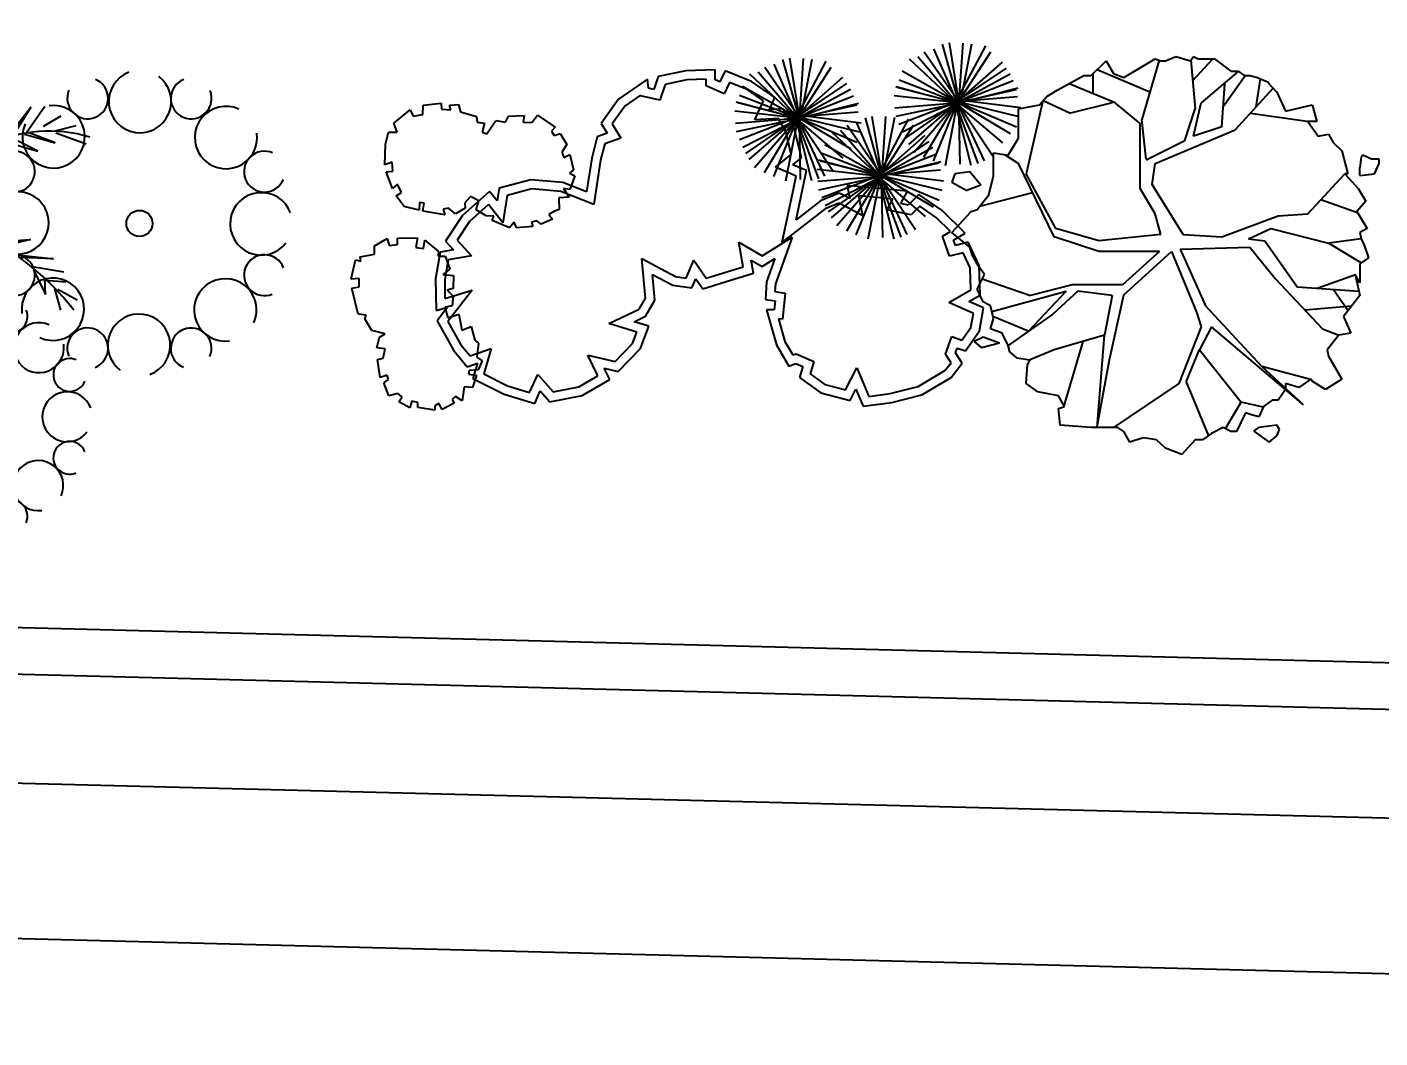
# Model space of a CAD drawing. Header units: millimetres. Extents: x 2680932 to 6187768, y 127588 to 383208.
# Drawn here: x 2914029 to 2915771, y 147432 to 148733 of the extents above; entities that cross this region are included whole.
import ezdxf

# ---------------------------------------------------------------- set-up
doc = ezdxf.new("R2010")
doc.units = ezdxf.units.MM
doc.header["$LTSCALE"] = 20
for name, color, linetype in [('AXIS', 3, 'Continuous'), ('家具内线', 36, 'Continuous'), ('家具外线', 255, 'Continuous'), ('装饰一', 201, 'Continuous'), ('阳台栏杆', 149, 'Continuous')]:
    doc.layers.add(name, color=color, linetype=linetype)
doc.styles.add('_TCH_DIM_T3', font='SIMPLEX', dxfattribs={"width": 0.705882, "bigfont": 'GBCBIG'})
doc.dimstyles.new('_TCH_ARCH&&100', dxfattribs={"dimtxt": 297.5, "dimasz": 100, "dimexe": 250, "dimexo": 300, "dimgap": 126.25, "dimtad": 1, "dimdec": 0, "dimzin": 0, "dimdsep": 46, "dimtxsty": '_TCH_DIM_T3', "dimblk": 'ARCHTICK', "dimcen": 0.09, "dimclrt": 7, "dimazin": 2, "dimtfac": 1, "dimtdec": 0, "dimtix": 1, "dimtmove": 2, "dimatfit": 3, "dimfxl": 1, "dimtolj": 1, "dimtzin": 0, "dimarcsym": 0})

# ---------------------------------------------------------------- blocks, each defined once
blk = doc.blocks.new('_ArchTick')
at = {"color": 0, "linetype": 'ByBlock', "lineweight": -3, "const_width": 0.15}
blk.add_lwpolyline([(-0.5, -0.5), (0.5, 0.5)], dxfattribs=at)
blk = doc.blocks.new('*D96')
at = {"layer": 'AXIS', "color": 0, "lineweight": -2, "transparency": 16777216}
for p, q in [((2908168.6, 147709.9), (2908168.6, 145259.9)), ((2915968.6, 147709.9), (2915968.6, 145259.9)), ((2908168.6, 145509.9), (2915968.6, 145509.9))]:
    blk.add_line(p, q, dxfattribs=at)
at = {"layer": 'Defpoints', "color": 0, "lineweight": -3, "transparency": 16777216}
for p in [(2908168.6, 148009.9), (2915968.6, 148009.9), (2915968.6, 145509.9)]:
    blk.add_point(p, dxfattribs=at)
at = {"layer": 'AXIS', "color": 0, "lineweight": -2, "transparency": 16777216, "xscale": 100, "yscale": 100, "zscale": 100, "rotation": 180}
blk.add_blockref('_ArchTick', (2908168.6, 145509.9), dxfattribs=at)
at = {"layer": 'AXIS', "color": 0, "lineweight": -2, "transparency": 16777216, "xscale": 100, "yscale": 100, "zscale": 100}
blk.add_blockref('_ArchTick', (2915968.6, 145509.9), dxfattribs=at)
at = {"layer": 'AXIS', "color": 7, "transparency": 16777216, "insert": (2912068.6, 145784.9), "char_height": 297.5, "attachment_point": 5, "style": '_TCH_DIM_T3'}
blk.add_mtext('\\A1;7800', dxfattribs=at)
blk = doc.blocks.new('*D100')
at = {"layer": 'AXIS', "color": 0, "lineweight": -2, "transparency": 16777216}
for p, q in [((2888018.6, 147709.9), (2888018.6, 144459.9)), ((2939368.6, 147709.9), (2939368.6, 144459.9)), ((2888018.6, 144709.9), (2939368.6, 144709.9))]:
    blk.add_line(p, q, dxfattribs=at)
at = {"layer": 'Defpoints', "color": 0, "lineweight": -3, "transparency": 16777216}
for p in [(2888018.6, 148009.9), (2939368.6, 148009.9), (2939368.6, 144709.9)]:
    blk.add_point(p, dxfattribs=at)
at = {"layer": 'AXIS', "color": 0, "lineweight": -2, "transparency": 16777216, "xscale": 100, "yscale": 100, "zscale": 100, "rotation": 180}
blk.add_blockref('_ArchTick', (2888018.6, 144709.9), dxfattribs=at)
at = {"layer": 'AXIS', "color": 0, "lineweight": -2, "transparency": 16777216, "xscale": 100, "yscale": 100, "zscale": 100}
blk.add_blockref('_ArchTick', (2939368.6, 144709.9), dxfattribs=at)
at = {"layer": 'AXIS', "color": 7, "transparency": 16777216, "insert": (2913693.6, 144984.9), "char_height": 297.5, "attachment_point": 5, "style": '_TCH_DIM_T3'}
blk.add_mtext('\\A1;51350', dxfattribs=at)
blk = doc.blocks.new('MK-ZW-0004')
at = {"layer": '家具内线'}
for p, q in [((-131356.9, 4514.5), (-131363.7, 4542.2)), ((-131354.9, 4510.9), (-131339.5, 4535.5)), ((-131354.8, 4495.1), (-131371.2, 4515.8)), ((-131357.9, 4472.8), (-131378.7, 4505.2)), ((-131341.6, 4507.5), (-131355.9, 4492.9)), ((-131354.5, 4474.7), (-131341.6, 4507.5)), ((-131352.1, 4442.9), (-131382.4, 4484.1)), ((-131382.4, 4484.1), (-131355.2, 4452.2)), ((-131380.7, 4445.5), (-131347.7, 4423.3)), ((-131345.6, 4411.8), (-131380.7, 4445.5)), ((-131503.8, 4377), (-131519.7, 4414.9)), ((-131505.1, 4374.2), (-131528.5, 4389.5)), ((-131475.6, 4348.2), (-131493.7, 4384.9)), ((-131493.7, 4384.9), (-131480.5, 4351.5)), ((-131449.2, 4332.6), (-131470.8, 4375.5)), ((-131470.8, 4375.5), (-131460.2, 4336.6)), ((-131499.4, 4359.1), (-131524.5, 4367.2)), ((-131478.7, 4348.5), (-131519.6, 4343.4)), ((-131506.4, 4330.6), (-131464.2, 4338.4)), ((-131464.6, 4334), (-131506.4, 4330.6))]:
    blk.add_line(p, q, dxfattribs=at)
blk.add_circle((-131490.5, 4534.9), 16.8, dxfattribs=at)
at = {"layer": '家具外线'}
for centre, radius, start, end in [((-131550, 4698.6), 26.3, 154.0378, 65.0701), ((-131483, 4691.6), 40.2, 108.0305, 50.3192), ((-131416.8, 4692.7), 26.3, 109.0378, 20.0701), ((-131596, 4651), 40.2, 153.0305, 95.3192), ((-131207.3, 4672.4), 21.1, 154.0378, 65.0701), ((-131153.7, 4666.8), 32.2, 108.0305, 50.3192), ((-131100.8, 4667.7), 21.1, 109.0378, 20.0701), ((-131374.4, 4640.4), 40.2, 63.0305, 5.3192), ((-131244.2, 4634.4), 32.2, 153.0305, 95.3192), ((-131648.3, 4608.6), 26.3, 199.0378, 110.0701), ((-131648.3, 4608.6), 26.3, 199.0378, 110.0701), ((-131326.8, 4594.3), 26.3, 64.0378, 335.0701), ((-131286, 4600.4), 21.1, 199.0378, 110.0701), ((-131286, 4600.4), 21.1, 199.0378, 110.0701), ((-131647.3, 4542.4), 40.2, 198.0305, 140.3192), ((-131647.3, 4542.4), 40.2, 198.0305, 140.3192), ((-131333.8, 4527.3), 40.2, 18.0305, 320.3192), ((-131285.2, 4547.5), 32.2, 198.0305, 140.3192), ((-131285.2, 4547.5), 32.2, 198.0305, 140.3192), ((-131027.3, 4490), 328.9, 169.8644, 211.0558), ((-131290.7, 4493.9), 21.1, 244.0378, 155.0701), ((-131654.2, 4475.4), 26.3, 244.0378, 155.0701), ((-131332.7, 4461.2), 26.3, 19.0378, 290.0701), ((-131606.7, 4429.4), 40.2, 243.0305, 185.3192), ((-131385, 4418.7), 40.2, 333.0305, 275.3192), ((-131498.1, 4378.1), 40.2, 288.0305, 230.3192), ((-131366.9, 4491.1), 180.3, 205.7676, 288.7087), ((-131564.3, 4377.1), 26.3, 289.0378, 200.0701), ((-131431.1, 4371.2), 26.3, 334.0378, 245.0701)]:
    blk.add_arc(centre, radius, start, end, dxfattribs=at)
blk = doc.blocks.new('MK-ZW-0405')
at = {"layer": '家具内线'}
for p, q in [((-85182, -13274.6), (-85105.5, -13448.6)), ((-85153.5, -13260.4), (-85100.3, -13451.4)), ((-85131.6, -13256), (-85098.5, -13457.1)), ((-85014.2, -13265), (-85112.4, -13450.9)), ((-85087.3, -13256.6), (-85100.9, -13453.1)), ((-85059.1, -13259.6), (-85096.9, -13453.6)), ((-85666.9, -13309.7), (-85613.7, -13500.7)), ((-85645, -13305.3), (-85611.9, -13506.4)), ((-85527.5, -13314.3), (-85625.8, -13500.2)), ((-85600.7, -13305.9), (-85614.3, -13502.4)), ((-85572.5, -13309), (-85610.3, -13502.9)), ((-85260, -13306.6), (-85107.2, -13449.7)), ((-85232.4, -13300), (-85105, -13449.1)), ((-85211.2, -13284.2), (-85096.9, -13449.5)), ((-84960.5, -13317.7), (-85111.3, -13450.9)), ((-84998.2, -13285.3), (-85102.7, -13447.4)), ((-84454.8, -13311.4), (-84511.4, -13502.1)), ((-84352.9, -13311.9), (-84339.6, -13468.4)), ((-84347.3, -13377.3), (-84282.3, -13306.6)), ((-85773.4, -13355.9), (-85620.6, -13499)), ((-85745.8, -13349.3), (-85618.4, -13498.4)), ((-85724.6, -13333.5), (-85610.3, -13498.8)), ((-85695.4, -13323.9), (-85618.9, -13497.9)), ((-85511.6, -13334.6), (-85616.1, -13496.7)), ((-85282.4, -13346), (-85102.2, -13447.9)), ((-84948.1, -13337.1), (-85110.8, -13446.3)), ((-84935.2, -13356), (-85102.2, -13447.9)), ((-84668.9, -13355.8), (-84668.9, -13418.8)), ((-84654.6, -13341.7), (-84485.1, -13413.5)), ((-84199.7, -13347.1), (-84320.5, -13448.2)), ((-84177.3, -13360.6), (-84249.2, -13462)), ((-86045, -13389.5), (-86061.9, -13439.6)), ((-85975.4, -13374.5), (-86045, -13389.5)), ((-85913.3, -13372.6), (-85975.4, -13374.5)), ((-85913.4, -13393.6), (-85913.3, -13372.6)), ((-85855, -13419.9), (-85913.4, -13393.6)), ((-85837.6, -13383), (-85855, -13419.9)), ((-85781, -13406), (-85837.6, -13383)), ((-85795.8, -13395.3), (-85615.6, -13497.2)), ((-85728.4, -13441.8), (-85781, -13406)), ((-85473.9, -13367), (-85624.6, -13500.2)), ((-85461.5, -13386.4), (-85624.2, -13495.6)), ((-85448.6, -13405.3), (-85615.6, -13497.2)), ((-85303, -13395.9), (-85108.4, -13447.5)), ((-85297.9, -13398.7), (-85103.2, -13448.6)), ((-85292.5, -13374.5), (-85103.2, -13447.4)), ((-84925.2, -13378.3), (-85107.9, -13449.7)), ((-84915.5, -13406.9), (-85103.9, -13449.1)), ((-84909.9, -13401.7), (-85101.5, -13449.6)), ((-84597.3, -13448.2), (-84745.3, -13387.5)), ((-84253.4, -13525.5), (-84244.1, -13387.5)), ((-84089.9, -13403.1), (-84210.7, -13535.8)), ((-84130.2, -13371.5), (-84143.9, -13461.7)), ((-86124.9, -13423.9), (-86174, -13457.9)), ((-86124.6, -13425.7), (-86124.9, -13423.9)), ((-86061.9, -13439.6), (-86124.6, -13425.7)), ((-85816.4, -13445.2), (-85621.8, -13496.8)), ((-85811.3, -13448), (-85616.6, -13497.9)), ((-85805.9, -13423.8), (-85616.6, -13496.7)), ((-85756.1, -13503.8), (-85728.4, -13441.8)), ((-85438.5, -13427.6), (-85621.3, -13499)), ((-85423.2, -13451), (-85614.9, -13498.9)), ((-85307.9, -13425.3), (-85102.7, -13447.9)), ((-85305.7, -13464.4), (-85096.3, -13447.8)), ((-85301.8, -13492), (-85102.7, -13449.6)), ((-85292.9, -13517.1), (-85102.2, -13443.9)), ((-85281.6, -13542.3), (-85105.5, -13451.5)), ((-85271.5, -13562.9), (-85107.2, -13449.1)), ((-85261, -13582.3), (-85105.6, -13447.9)), ((-85103.9, -13446.2), (-85244, -13608.6)), ((-85212.1, -13623.7), (-85106.1, -13446.8)), ((-85182, -13636.6), (-85103.2, -13443.9)), ((-85143.2, -13650.5), (-85103.9, -13447.9)), ((-84933.3, -13548.2), (-85111.4, -13441.8)), ((-85059.8, -13650.6), (-85111.3, -13446.3)), ((-84958.8, -13577.9), (-85111.3, -13448)), ((-84910.7, -13429.4), (-85109.6, -13445.1)), ((-85037.4, -13644), (-85109.6, -13450.9)), ((-84905.3, -13494.3), (-85108, -13444.6)), ((-84914.7, -13526.6), (-85106.8, -13445.1)), ((-84991, -13620.8), (-85106.8, -13446.8)), ((-85017.3, -13635.7), (-85104.4, -13449.6)), ((-85096.1, -13645.8), (-85099.9, -13444.5)), ((-84900.9, -13464.9), (-85080.8, -13442.4)), ((-84829.9, -13442.7), (-84883.7, -13677.4)), ((-84828.1, -13440.7), (-84740.5, -13481.9)), ((-84606.8, -13448.2), (-84740.5, -13481.9)), ((-84516.2, -13515.6), (-84597.3, -13448.2)), ((-84344.4, -13556), (-84320.5, -13448.2)), ((-86174, -13457.9), (-86215.7, -13516)), ((-85821.3, -13474.6), (-85616.1, -13497.2)), ((-85806.2, -13566.5), (-85615.6, -13493.2)), ((-85617.3, -13495.5), (-85757.3, -13657.9)), ((-85725.4, -13673), (-85619.5, -13496.1)), ((-85695.4, -13685.9), (-85616.6, -13493.2)), ((-85446.6, -13597.6), (-85624.7, -13491.1)), ((-85573.1, -13699.9), (-85624.7, -13495.6)), ((-85424.1, -13478.7), (-85623, -13494.4)), ((-85418.7, -13543.6), (-85621.3, -13493.9)), ((-85428, -13575.9), (-85620.1, -13494.4)), ((-85504.4, -13670.1), (-85620.1, -13496.1)), ((-85428.9, -13456.2), (-85617.2, -13498.4)), ((-85609.5, -13695.1), (-85613.2, -13493.8)), ((-85414.3, -13514.2), (-85594.2, -13491.7)), ((-85380, -13492.5), (-85346.9, -13693.6)), ((-85335.7, -13493.1), (-85349.3, -13689.6)), ((-85307.5, -13496.1), (-85345.3, -13690)), ((-84373, -13569.5), (-84339.6, -13468.4)), ((-84161.8, -13482.1), (-83972.1, -13508.9)), ((-86215.7, -13516), (-86187.8, -13561.9)), ((-85819.1, -13513.7), (-85609.7, -13497.1)), ((-85815.2, -13541.3), (-85616, -13498.9)), ((-85795, -13591.6), (-85618.9, -13500.8)), ((-85784.9, -13612.2), (-85620.6, -13498.4)), ((-85774.4, -13631.6), (-85618.9, -13497.2)), ((-85681.1, -13498.8), (-85756.1, -13503.8)), ((-85656.9, -13541.2), (-85681.1, -13498.8)), ((-85656.6, -13699.8), (-85617.2, -13497.2)), ((-85472.2, -13627.2), (-85624.7, -13497.3)), ((-85550.8, -13693.3), (-85622.9, -13500.2)), ((-85530.7, -13685), (-85617.7, -13498.9)), ((-85480.8, -13536.4), (-85353.4, -13685.6)), ((-85459.6, -13520.7), (-85345.3, -13686)), ((-85430.4, -13511), (-85353.9, -13685.1)), ((-85401.9, -13496.8), (-85348.7, -13687.9)), ((-85262.5, -13501.4), (-85360.8, -13687.3)), ((-85246.6, -13521.8), (-85351.1, -13683.8)), ((-84516.2, -13724.6), (-84516.2, -13515.6)), ((-84497.1, -13630.2), (-84511.4, -13502.1)), ((-84468.4, -13643.7), (-84210.7, -13535.8)), ((-84253.4, -13525.5), (-84344.4, -13556)), ((-86239.6, -13580.7), (-86252.9, -13632.6)), ((-86187.8, -13561.9), (-86239.6, -13580.7)), ((-85639, -13615), (-85656.9, -13541.2)), ((-85530.8, -13582.5), (-85350.6, -13684.3)), ((-85508.4, -13543), (-85355.6, -13686.1)), ((-85208.9, -13554.2), (-85359.6, -13687.3)), ((-85196.5, -13573.6), (-85359.2, -13682.8)), ((-84496.8, -13632.5), (-84373, -13569.5)), ((-85689.9, -13656), (-85639, -13615)), ((-85540.9, -13610.9), (-85351.6, -13683.8)), ((-85173.6, -13614.8), (-85356.3, -13686.1)), ((-85183.6, -13592.5), (-85350.6, -13684.3)), ((-84953.2, -13615), (-84907.5, -13643.7)), ((-83805.1, -13623.5), (-83809.8, -13657.2)), ((-83800.3, -13616.7), (-83805.1, -13623.5)), ((-83771.7, -13630.2), (-83800.3, -13616.7)), ((-86252.9, -13632.6), (-86274.6, -13775.9)), ((-85623.7, -13684.2), (-85689.9, -13656)), ((-85556.3, -13661.7), (-85351.1, -13684.3)), ((-85551.4, -13632.3), (-85356.8, -13683.9)), ((-85546.3, -13635.1), (-85351.6, -13685)), ((-85159.1, -13665.8), (-85358, -13681.6)), ((-85163.9, -13643.3), (-85352.2, -13685.5)), ((-85158.2, -13638.2), (-85349.9, -13686)), ((-85065, -13670.6), (-85112.7, -13677.4)), ((-85029.3, -13713.9), (-85065, -13670.6)), ((-84793, -13879.6), (-84907.5, -13643.7)), ((-84478, -13711.1), (-84468.4, -13643.7)), ((-83809.8, -13683), (-83809.8, -13657.2)), ((-83747.8, -13630.2), (-83771.7, -13630.2)), ((-83762.1, -13677.4), (-83747.8, -13643.7)), ((-83747.8, -13643.7), (-83747.8, -13630.2)), ((-85631.2, -13721.4), (-85623.7, -13684.2)), ((-85554.1, -13700.8), (-85344.7, -13684.3)), ((-85550.2, -13728.4), (-85351.1, -13686)), ((-85541.2, -13753.6), (-85350.6, -13680.3)), ((-85530, -13778.7), (-85353.9, -13687.9)), ((-85519.9, -13799.3), (-85355.6, -13685.6)), ((-85509.4, -13818.8), (-85353.9, -13684.4)), ((-85352.3, -13682.7), (-85492.3, -13845)), ((-85460.4, -13860.1), (-85354.5, -13683.2)), ((-85430.4, -13873.1), (-85351.6, -13680.3)), ((-85391.6, -13886.9), (-85352.3, -13684.4)), ((-85181.6, -13784.7), (-85359.8, -13678.2)), ((-85308.1, -13887), (-85359.7, -13682.8)), ((-85207.2, -13814.4), (-85359.7, -13684.5)), ((-85285.8, -13880.5), (-85357.9, -13687.3)), ((-85153.7, -13730.7), (-85356.3, -13681)), ((-85163, -13763), (-85355.2, -13681.5)), ((-85239.4, -13857.3), (-85355.1, -13683.2)), ((-85265.7, -13872.1), (-85352.7, -13686.1)), ((-85344.5, -13882.2), (-85348.3, -13680.9)), ((-85149.3, -13701.3), (-85329.2, -13678.8)), ((-85112.7, -13677.4), (-85122.3, -13704.3)), ((-85122.3, -13704.3), (-85074.6, -13731.3)), ((-85029.3, -13713.9), (-85074.6, -13731.3)), ((-84788.2, -13852.6), (-84883.7, -13677.4)), ((-84377.8, -13872.9), (-84478, -13711.1)), ((-83976.9, -13805.5), (-83857.6, -13677.4)), ((-83809.8, -13683), (-83762.1, -13677.4)), ((-86553.7, -13747.1), (-86567.5, -13834.5)), ((-86474.3, -13725.6), (-86553.7, -13747.1)), ((-86381.1, -13733.7), (-86474.3, -13725.6)), ((-86274.6, -13775.9), (-86381.1, -13733.7)), ((-85668.5, -13897.2), (-85631.2, -13721.4)), ((-85363.7, -13753.4), (-85423, -13747.8)), ((-85423, -13747.8), (-85409.9, -13811.6)), ((-85312.1, -13758.2), (-85363.7, -13753.4)), ((-85032.4, -13781.1), (-84862, -13737.4)), ((-84468.4, -13805.5), (-84516.2, -13724.6)), ((-86613.6, -13776.4), (-86674.8, -13831)), ((-86567.5, -13834.5), (-86613.6, -13776.4)), ((-85530.5, -13789.4), (-85668.5, -13897.2)), ((-85486.6, -13771.3), (-85530.5, -13789.4)), ((-85409.9, -13811.6), (-85486.6, -13771.3)), ((-85331.1, -13793.3), (-85312.1, -13758.2)), ((-85253.6, -13809.4), (-85331.1, -13793.3)), ((-85225.5, -13781.6), (-85253.6, -13809.4)), ((-85172.7, -13817.8), (-85225.5, -13781.6)), ((-83816.7, -13803), (-83935.5, -13761.1)), ((-86674.8, -13831), (-86714.7, -13891.2)), ((-85127, -13862.6), (-85172.7, -13817.8)), ((-84449.4, -13872.9), (-84468.4, -13805.5)), ((-84253.7, -13879.6), (-84072.3, -13812.2)), ((-84072.3, -13812.2), (-83976.9, -13805.5)), ((-85733.3, -13941.2), (-85635.8, -13881.4)), ((-85635.8, -13881.4), (-85690.3, -14030.7)), ((-85152.5, -13878.3), (-85127, -13862.6)), ((-85129.6, -13942.2), (-85152.5, -13878.3)), ((-84649.8, -13926.8), (-84793, -13879.6)), ((-84649.8, -13893.1), (-84788.2, -13852.6)), ((-84449.4, -13872.9), (-84649.8, -13893.1)), ((-84377.8, -13872.9), (-84253.7, -13879.6)), ((-84167.8, -13886.4), (-84096.2, -13852.6)), ((-84167.8, -13886.4), (-84115.3, -13893.1)), ((-84096.2, -13852.6), (-83910.1, -13899.8)), ((-83804.8, -13886.9), (-83909.2, -13900.3)), ((-86714.7, -13891.2), (-86668.8, -13940.8)), ((-85794.3, -13976.8), (-85808.2, -13897.4)), ((-85808.2, -13897.4), (-85733.3, -13941.2)), ((-85086.5, -13931.3), (-85129.6, -13942.2)), ((-85063.8, -13979.3), (-85086.5, -13931.3)), ((-84454.1, -13926.8), (-84649.8, -13926.8)), ((-84454.1, -13926.8), (-84573.4, -14034.7)), ((-84570, -14067.6), (-84415.9, -13926.8)), ((-84415.9, -13926.8), (-84334.8, -14122.3)), ((-84387.3, -13920.1), (-84163, -13913.3)), ((-84387.3, -13920.1), (-84306.2, -14102.1)), ((-84163, -13913.3), (-84081.9, -14014.4)), ((-84115.3, -13893.1), (-84010.3, -14041.4)), ((-83804.7, -13963.6), (-83910.1, -13899.8)), ((-86743.4, -13954), (-86754.4, -14017.2)), ((-86668.8, -13940.8), (-86743.4, -13954)), ((-86108.1, -14077), (-86119.6, -13950)), ((-86119.6, -13950), (-86011.4, -14007.8)), ((-85977.1, -14012.5), (-85953, -13955.5)), ((-85953, -13955.5), (-85912.6, -14013.2)), ((-86754.4, -14017.2), (-86753.6, -14078)), ((-86011.4, -14007.8), (-85977.1, -14012.5)), ((-85912.6, -14013.2), (-85843.1, -13991.9)), ((-85843.1, -13991.9), (-85794.3, -13976.8)), ((-85061.1, -14051), (-85063.8, -13979.3)), ((-85024.5, -14015.2), (-84869.3, -14068.4)), ((-84081.9, -14014.4), (-83929.1, -14176.2)), ((-83823.8, -14002.5), (-83946.9, -14046)), ((-86753.6, -14078), (-86665.8, -14051.1)), ((-86665.8, -14051.1), (-86744.1, -14152.6)), ((-85690.3, -14030.7), (-85691.8, -14056.2)), ((-85691.8, -14056.2), (-85658.6, -14061.2)), ((-85658.6, -14061.2), (-85667.8, -14144.4)), ((-85131.9, -14091.7), (-85061.1, -14051)), ((-84994, -14119.8), (-84754.8, -14054.9)), ((-84754.8, -14054.9), (-84875.6, -14183.3)), ((-84735.7, -14034.7), (-84869.3, -14068.4)), ((-84716.6, -14054.9), (-84797.8, -14129)), ((-84573.4, -14034.7), (-84735.7, -14034.7)), ((-84606.8, -14068.4), (-84716.6, -14054.9)), ((-83812.5, -14055.7), (-84010.3, -14041.4)), ((-83894.6, -14049.8), (-83848, -14115.5)), ((-86128.8, -14113.2), (-86108.1, -14077)), ((-85053.2, -14126.4), (-85131.9, -14091.7)), ((-84606.8, -14068.4), (-84630.7, -14196.4)), ((-84570, -14067.6), (-84616.4, -14277.3)), ((-84306.2, -14102.1), (-84124.8, -14297.6)), ((-83836.6, -14102.8), (-83985.7, -14116.3)), ((-86225.9, -14159.3), (-86128.8, -14113.2)), ((-85667.8, -14144.4), (-85680, -14144.2)), ((-85680, -14144.2), (-85660.1, -14216.5)), ((-85061, -14171.2), (-85053.2, -14126.4)), ((-84990.4, -14135), (-84874.1, -14183)), ((-84797.8, -14129), (-84940.9, -14230.1)), ((-84334.8, -14122.3), (-84320.5, -14169.5)), ((-86744.1, -14152.6), (-86702.3, -14227.7)), ((-86136, -14186.6), (-86225.9, -14159.3)), ((-86149.8, -14223.4), (-86136, -14186.6)), ((-85090.2, -14212), (-85061, -14171.2)), ((-84320.5, -14169.5), (-84392.1, -14351.5)), ((-84287.1, -14169.5), (-84325.3, -14243.6)), ((-83991.2, -14420.2), (-84287.1, -14169.5)), ((-83929.1, -14176.2), (-83876.6, -14196.4)), ((-86702.3, -14227.7), (-86672.8, -14263.4)), ((-86205.6, -14280.7), (-86149.8, -14223.4)), ((-85660.1, -14216.5), (-85634.4, -14260.1)), ((-85143, -14257.2), (-85123, -14201)), ((-85123, -14201), (-85090.2, -14212)), ((-85022.1, -14203.2), (-85050.7, -14216.7)), ((-85050.7, -14216.7), (-85026.8, -14236.9)), ((-84968.8, -14222), (-85026.8, -14236.9)), ((-84968.8, -14222), (-85022.1, -14203.2)), ((-84630.7, -14196.4), (-84793, -14243.6)), ((-84760.9, -14423.3), (-84700.3, -14216.7)), ((-84655.1, -14493), (-84630.7, -14196.4)), ((-86672.8, -14263.4), (-86605.3, -14238.9)), ((-86605.3, -14238.9), (-86629, -14320.5)), ((-86261.5, -14327.5), (-86293.8, -14260.7)), ((-86293.8, -14260.7), (-86205.6, -14280.7)), ((-85634.4, -14260.1), (-85623.9, -14256.2)), ((-85623.9, -14256.2), (-85567, -14281.3)), ((-85124.8, -14285.4), (-85143, -14257.2)), ((-84793, -14243.6), (-84874.1, -14277.3)), ((-84616.4, -14277.3), (-84654.6, -14486.3)), ((-84326.1, -14242.6), (-84368.2, -14344.7)), ((-84325.3, -14243.6), (-84191.6, -14412.1)), ((-86629, -14320.5), (-86552.7, -14359.5)), ((-86481.1, -14381.1), (-86455.3, -14322.5)), ((-86455.3, -14322.5), (-86405.2, -14378.9)), ((-85567, -14281.3), (-85578.4, -14320.8)), ((-85578.4, -14320.8), (-85530.9, -14355.3)), ((-85464.8, -14372.6), (-85428.7, -14301.6)), ((-85428.7, -14301.6), (-85389.2, -14393.4)), ((-85230.6, -14361.1), (-85144.7, -14310.6)), ((-85144.7, -14310.6), (-85124.8, -14285.4)), ((-83968.6, -14338.9), (-84124.8, -14297.6)), ((-83991.2, -14420.2), (-84124.8, -14297.6)), ((-86552.7, -14359.5), (-86481.1, -14381.1)), ((-86405.2, -14378.9), (-86322.4, -14362.7)), ((-86322.4, -14362.7), (-86261.5, -14327.5)), ((-85530.9, -14355.3), (-85464.8, -14372.6)), ((-85320.8, -14383.9), (-85230.6, -14361.1)), ((-84392.1, -14351.5), (-84602.1, -14493)), ((-84296.6, -14518.3), (-84368.2, -14344.7)), ((-85389.2, -14393.4), (-85320.8, -14383.9)), ((-84151.1, -14504.8), (-84134.4, -14493)), ((-84077.1, -14486.3), (-84134.4, -14493)), ((-84067.5, -14499.8), (-84077.1, -14486.3)), ((-84151.1, -14504.8), (-84101, -14540.2)), ((-84101, -14540.2), (-84077.1, -14520)), ((-84077.1, -14520), (-84067.5, -14499.8))]:
    blk.add_line(p, q, dxfattribs=at)
at = {"layer": '家具外线'}
for p, q in [((-84673.7, -13360.6), (-84625.9, -13313.4)), ((-84625.9, -13313.4), (-84602.1, -13353.8)), ((-84568.7, -13367.3), (-84468.4, -13306.6)), ((-84468.4, -13306.6), (-84449.4, -13313.4)), ((-84449.4, -13313.4), (-84435, -13313.4)), ((-84435, -13313.4), (-84401.6, -13299.9)), ((-84401.6, -13299.9), (-84353.9, -13313.4)), ((-84353.9, -13313.4), (-84344.4, -13299.9)), ((-84344.4, -13299.9), (-84330, -13306.6)), ((-84330, -13306.6), (-84277.5, -13306.6)), ((-84277.5, -13306.6), (-84225, -13347.1)), ((-86067.4, -13364.4), (-86081.2, -13405.4)), ((-85978.9, -13345.4), (-86067.4, -13364.4)), ((-85884, -13342.5), (-85978.9, -13345.4)), ((-85884.1, -13374.7), (-85884, -13342.5)), ((-85852.3, -13345.5), (-85869.2, -13381.4)), ((-85767.2, -13380.1), (-85852.3, -13345.5)), ((-84783.4, -13407.7), (-84697.5, -13360.6)), ((-84697.5, -13360.6), (-84673.7, -13360.6)), ((-84602.1, -13353.8), (-84568.7, -13367.3)), ((-84225, -13347.1), (-84201.2, -13347.1)), ((-84201.2, -13347.1), (-84182.1, -13360.6)), ((-84182.1, -13360.6), (-84163, -13360.6)), ((-84163, -13360.6), (-84139.1, -13367.3)), ((-86102.3, -13372.8), (-86194.8, -13436.7)), ((-86098.4, -13401.6), (-86102.3, -13372.8)), ((-86081.2, -13405.4), (-86098.4, -13401.6)), ((-85869.2, -13381.4), (-85884.1, -13374.7)), ((-85691.8, -13431.4), (-85767.2, -13380.1)), ((-84816.8, -13428), (-84783.4, -13407.7)), ((-84139.1, -13367.3), (-84124.8, -13374)), ((-84124.8, -13374), (-84105.7, -13380.8)), ((-84105.7, -13380.8), (-84096.2, -13394.3)), ((-84096.2, -13394.3), (-84077.1, -13414.5)), ((-86824.2, -13456.5), (-86765.6, -13450)), ((-86765.6, -13450), (-86764.9, -13468.9)), ((-86194.8, -13436.7), (-86250.8, -13514.7)), ((-85709.7, -13471.4), (-85691.8, -13431.4)), ((-84840.7, -13454.9), (-84816.8, -13428)), ((-84077.1, -13414.5), (-84048.5, -13475.2)), ((-86917.9, -13514), (-86865.5, -13471.4)), ((-86865.5, -13471.4), (-86856, -13492)), ((-86856, -13492), (-86825, -13486.4)), ((-86825, -13486.4), (-86824.2, -13456.5)), ((-86764.9, -13468.9), (-86734.3, -13470.9)), ((-86738.6, -13456.4), (-86710.3, -13453.9)), ((-86734.3, -13470.9), (-86738.6, -13456.4)), ((-86710.3, -13453.9), (-86704.2, -13477.4)), ((-86704.2, -13477.4), (-86651.7, -13492.7)), ((-86651.7, -13492.7), (-86649.6, -13511.3)), ((-86559.3, -13511.1), (-86549.7, -13491.4)), ((-86549.7, -13491.4), (-86498.7, -13489.1)), ((-86498.7, -13489.1), (-86502.3, -13510.4)), ((-86473.6, -13511.8), (-86456, -13488.5)), ((-86456, -13488.5), (-86398.5, -13526.9)), ((-85664.8, -13468.5), (-85709.7, -13471.4)), ((-85629.5, -13530.3), (-85664.8, -13468.5)), ((-84907.5, -13468.4), (-84840.7, -13454.9)), ((-84907.5, -13502.1), (-84907.5, -13468.4)), ((-84048.5, -13475.2), (-83962.6, -13454.9)), ((-83962.6, -13454.9), (-83948.2, -13508.9)), ((-86907.1, -13543.2), (-86917.9, -13514)), ((-86649.6, -13511.3), (-86626, -13514.3)), ((-86626, -13514.3), (-86633.7, -13543.3)), ((-86619.3, -13548.8), (-86589.9, -13505.2)), ((-86589.9, -13505.2), (-86559.3, -13511.1)), ((-86502.3, -13510.4), (-86473.6, -13511.8)), ((-86398.5, -13526.9), (-86411, -13539.7)), ((-86411, -13539.7), (-86401.7, -13553.4)), ((-86250.8, -13514.7), (-86231.3, -13546.7)), ((-85606.3, -13626.1), (-85629.5, -13530.3)), ((-84907.5, -13562.8), (-84907.5, -13502.1)), ((-83948.2, -13508.9), (-83976.9, -13508.9)), ((-83976.9, -13508.9), (-83943.5, -13556)), ((-86947.2, -13648.5), (-86945.2, -13581.9)), ((-86945.2, -13581.9), (-86935.9, -13543.6)), ((-86935.9, -13543.6), (-86907.1, -13543.2)), ((-86633.7, -13543.3), (-86619.3, -13548.8)), ((-86401.7, -13553.4), (-86383.2, -13547.4)), ((-86383.2, -13547.4), (-86361, -13582.9)), ((-86361, -13582.9), (-86377.4, -13607.9)), ((-86264, -13558.5), (-86281.5, -13626.7)), ((-86231.3, -13546.7), (-86264, -13558.5)), ((-84940.9, -13616.7), (-84907.5, -13562.8)), ((-83943.5, -13556), (-83910.1, -13549.3)), ((-83910.1, -13549.3), (-83895.7, -13576.3)), ((-83895.7, -13576.3), (-83867.1, -13603.2)), ((-86377.4, -13607.9), (-86371.3, -13625)), ((-86371.3, -13625), (-86351.3, -13615.5)), ((-86351.3, -13615.5), (-86339.7, -13664.2)), ((-86281.5, -13626.7), (-86298, -13735.2)), ((-85633.7, -13648.2), (-85606.3, -13626.1)), ((-84988.7, -13684.1), (-84988.7, -13610)), ((-84988.7, -13610), (-84940.9, -13616.7)), ((-83867.1, -13603.2), (-83848, -13677.4)), ((-86923.2, -13639.6), (-86947.2, -13648.5)), ((-86942.9, -13670.4), (-86921.7, -13668.4)), ((-86922.6, -13724.2), (-86942.9, -13670.4)), ((-86921.7, -13668.4), (-86923.2, -13639.6)), ((-86339.7, -13664.2), (-86353.4, -13675.4)), ((-85590.3, -13666.7), (-85633.7, -13648.2)), ((-85602.6, -13727.4), (-85590.3, -13666.7)), ((-86906.8, -13710.9), (-86922.6, -13724.2)), ((-86893.1, -13737.2), (-86906.8, -13710.9)), ((-86476.9, -13696), (-86579.6, -13723.8)), ((-86374.3, -13705), (-86476.9, -13696)), ((-86298, -13735.2), (-86374.3, -13705)), ((-86353.4, -13675.4), (-86336.1, -13683.3)), ((-86336.1, -13683.3), (-86352.2, -13727.1)), ((-85003, -13744.8), (-84988.7, -13684.1)), ((-83848, -13677.4), (-83857.6, -13677.4)), ((-83857.6, -13677.4), (-83814.6, -13724.6)), ((-86910.8, -13748.2), (-86893.1, -13737.2)), ((-86885.1, -13782.4), (-86910.8, -13748.2)), ((-86610, -13734), (-86697, -13811.7)), ((-86671.3, -13750.3), (-86689.5, -13770.8)), ((-86644.2, -13763.8), (-86671.3, -13750.3)), ((-86586, -13764.2), (-86610, -13734)), ((-86579.6, -13723.8), (-86586, -13764.2)), ((-86354.1, -13752), (-86387, -13754.1)), ((-86387, -13754.1), (-86385.8, -13792.2)), ((-86352.2, -13727.1), (-86371.8, -13724)), ((-86371.8, -13724), (-86354.1, -13752)), ((-85623.3, -13824.8), (-85602.6, -13727.4)), ((-85485.1, -13739), (-85545.3, -13763.9)), ((-85451, -13757), (-85485.1, -13739)), ((-85361, -13724.3), (-85459.6, -13715.1)), ((-85459.6, -13715.1), (-85451, -13757)), ((-85265.3, -13733.3), (-85361, -13724.3)), ((-85286.7, -13772.7), (-85265.3, -13733.3)), ((-85228.9, -13743.8), (-85263, -13777.6)), ((-85154, -13795.1), (-85228.9, -13743.8)), ((-85041.2, -13792), (-85003, -13744.8)), ((-83814.6, -13724.6), (-83790.7, -13765)), ((-86836.6, -13793.9), (-86885.1, -13782.4)), ((-86835.7, -13769.8), (-86836.6, -13793.9)), ((-86820.8, -13771.8), (-86835.7, -13769.8)), ((-86825, -13797.2), (-86820.8, -13771.8)), ((-86754.1, -13808.9), (-86825, -13797.2)), ((-86742.2, -13787.5), (-86759.5, -13791.3)), ((-86759.5, -13791.3), (-86754.1, -13808.9)), ((-86719.5, -13806.3), (-86742.2, -13787.5)), ((-86688.7, -13788), (-86719.5, -13806.3)), ((-86689.5, -13770.8), (-86688.7, -13788)), ((-86652.9, -13792.8), (-86644.2, -13763.8)), ((-86621.1, -13812.4), (-86652.9, -13792.8)), ((-86401.4, -13797.4), (-86419.7, -13808.1)), ((-86385.8, -13792.2), (-86401.4, -13797.4)), ((-85545.3, -13763.9), (-85623.3, -13824.8)), ((-85263, -13777.6), (-85286.7, -13772.7)), ((-85079.9, -13867.9), (-85154, -13795.1)), ((-85122.3, -13866.1), (-85060.2, -13798.7)), ((-85060.2, -13798.7), (-85041.2, -13792)), ((-83790.7, -13765), (-83819.4, -13798.7)), ((-83819.4, -13798.7), (-83786, -13852.6)), ((-86697, -13811.7), (-86751.8, -13894.2)), ((-86596.8, -13813.8), (-86621.1, -13812.4)), ((-86601.9, -13827.7), (-86596.8, -13813.8)), ((-86546.3, -13851.2), (-86601.9, -13827.7)), ((-86530.5, -13832.5), (-86546.3, -13851.2)), ((-86523.3, -13850.9), (-86530.5, -13832.5)), ((-86458, -13828.2), (-86475.7, -13832.5)), ((-86475.7, -13832.5), (-86470.9, -13846.2)), ((-86444, -13839.5), (-86458, -13828.2)), ((-86407.3, -13823.5), (-86444, -13839.5)), ((-86419.7, -13808.1), (-86407.3, -13823.5)), ((-86980.1, -13909.1), (-86939.6, -13885)), ((-86939.6, -13885), (-86932.9, -13908)), ((-86906.5, -13904.1), (-86906.2, -13884.6)), ((-86906.2, -13884.6), (-86842.3, -13883.2)), ((-86842.3, -13883.2), (-86847.6, -13913.8)), ((-86470.9, -13846.2), (-86523.3, -13850.9)), ((-85065, -13913.3), (-85122.3, -13866.1)), ((-85117, -13890.8), (-85079.9, -13867.9)), ((-83786, -13852.6), (-83809.8, -13866.1)), ((-83809.8, -13866.1), (-83805.1, -13886.4)), ((-83805.1, -13886.4), (-83795.5, -13906.6)), ((-86980.4, -13935.6), (-86980.1, -13909.1)), ((-86932.9, -13908), (-86906.5, -13904.1)), ((-86847.6, -13913.8), (-86822.8, -13917.6)), ((-86822.8, -13917.6), (-86818.6, -13891)), ((-86818.6, -13891), (-86775, -13926.7)), ((-86768.7, -13928.8), (-86783.6, -14014.9)), ((-86775, -13926.7), (-86776, -13941.7)), ((-86726.6, -13921.4), (-86768.7, -13928.8)), ((-86751.8, -13894.2), (-86726.6, -13921.4)), ((-85111.1, -13907.4), (-85117, -13890.8)), ((-85070.4, -13897.1), (-85111.1, -13907.4)), ((-85034.9, -13972.2), (-85070.4, -13897.1)), ((-85055.5, -13940.3), (-85065, -13913.3)), ((-83795.5, -13906.6), (-83781.2, -13947)), ((-87055.3, -14016), (-87041.7, -13953.8)), ((-87041.7, -13953.8), (-87024.3, -13958.6)), ((-87026.4, -13943.8), (-86980.4, -13935.6)), ((-87024.3, -13958.6), (-87026.4, -13943.8)), ((-86776, -13941.7), (-86753.5, -13942.5)), ((-86753.5, -13942.5), (-86738.5, -13983.7)), ((-85761, -13997.1), (-85768.5, -13954.5)), ((-85768.5, -13954.5), (-85733, -13975.3)), ((-85733, -13975.3), (-85692, -13950.1)), ((-85692, -13950.1), (-85719.2, -14024.7)), ((-85036.4, -13974), (-85055.5, -13940.3)), ((-85017.3, -14000.9), (-85036.4, -13974)), ((-85031.3, -14067.6), (-85034.9, -13972.2)), ((-83781.2, -13947), (-83809.8, -13967.2)), ((-83809.8, -13967.2), (-83809.8, -14027.9)), ((-87030, -14014), (-87055.3, -14016)), ((-87030.2, -14040.5), (-87030, -14014)), ((-86783.6, -14014.9), (-86782.3, -14117.4)), ((-86738.5, -13983.7), (-86760.8, -14001.4)), ((-86760.8, -14001.4), (-86726.7, -14004.8)), ((-86726.7, -14004.8), (-86727.4, -14045.8)), ((-86078.1, -14083.5), (-86085.6, -14001.3)), ((-86085.6, -14001.3), (-86020.6, -14036)), ((-85958.9, -14044.5), (-85946.6, -14015.5)), ((-85946.6, -14015.5), (-85924.3, -14047.4)), ((-85834.4, -14019.8), (-85761, -13997.1)), ((-85041.2, -14048.1), (-85017.3, -14000.9)), ((-83809.8, -14027.9), (-83824.1, -14000.9)), ((-83824.1, -14000.9), (-83809.8, -14068.4)), ((-87053.2, -14044.8), (-87030.2, -14040.5)), ((-87032.6, -14128.5), (-87053.2, -14044.8)), ((-86727.4, -14045.8), (-86746.9, -14051.8)), ((-86746.9, -14051.8), (-86727.1, -14070.6)), ((-86020.6, -14036), (-85958.9, -14044.5)), ((-85924.3, -14047.4), (-85834.4, -14019.8)), ((-85719.2, -14024.7), (-85722.5, -14081.1)), ((-85022.1, -14088.6), (-85041.2, -14048.1)), ((-86782.3, -14117.4), (-86745, -14105.9)), ((-86745, -14105.9), (-86779, -14150)), ((-86730.7, -14101.7), (-86753.6, -14106)), ((-86753.6, -14106), (-86744, -14140.5)), ((-86727.1, -14070.6), (-86730.7, -14101.7)), ((-86108, -14135.6), (-86078.1, -14083.5)), ((-85722.5, -14081.1), (-85690.7, -14085.9)), ((-85690.7, -14085.9), (-85693.9, -14114.8)), ((-85067.3, -14088.3), (-85031.3, -14067.6)), ((-85020.4, -14108.9), (-85067.3, -14088.3)), ((-84998.2, -14102.1), (-85022.1, -14088.6)), ((-84988.7, -14142.5), (-84998.2, -14102.1)), ((-83809.8, -14068.4), (-83862.3, -14135.8)), ((-87007.2, -14131.7), (-87032.6, -14128.5)), ((-87011.6, -14143.3), (-87007.2, -14131.7)), ((-86989.2, -14181.6), (-87011.6, -14143.3)), ((-86744, -14140.5), (-86709.1, -14128.4)), ((-86709.1, -14128.4), (-86699.2, -14180.7)), ((-86145.2, -14153.3), (-86108, -14135.6)), ((-85693.9, -14114.8), (-85718.5, -14114.4)), ((-85718.5, -14114.4), (-85687.2, -14228)), ((-85033.3, -14182.8), (-85020.4, -14108.9)), ((-84998.2, -14176.2), (-84988.7, -14142.5)), ((-83862.3, -14135.8), (-83838.5, -14189.7)), ((-86945.9, -14192.5), (-86989.2, -14181.6)), ((-86964.3, -14202.5), (-86945.9, -14192.5)), ((-86779, -14150), (-86726.5, -14244.3)), ((-86699.2, -14180.7), (-86669.5, -14168.9)), ((-86669.5, -14168.9), (-86657.9, -14212.4)), ((-86097.8, -14167.7), (-86145.2, -14153.3)), ((-86124.5, -14239.4), (-86097.8, -14167.7)), ((-85079, -14246.6), (-85033.3, -14182.8)), ((-84960, -14189.7), (-84998.2, -14176.2)), ((-84940.9, -14230.1), (-84960, -14189.7)), ((-83838.5, -14189.7), (-83876.6, -14196.4)), ((-86973, -14237.2), (-86964.3, -14202.5)), ((-86657.9, -14212.4), (-86645.7, -14222.5)), ((-86645.7, -14222.5), (-86651.5, -14266.9)), ((-85687.2, -14228), (-85647.2, -14296)), ((-84936.2, -14250.4), (-84940.9, -14230.1)), ((-83876.6, -14196.4), (-83914.8, -14243.6)), ((-86946, -14240.9), (-86973, -14237.2)), ((-86970.3, -14275.1), (-86952.5, -14270.3)), ((-86962, -14332.7), (-86970.3, -14275.1)), ((-86952.5, -14270.3), (-86946, -14240.9)), ((-86726.5, -14244.3), (-86682.1, -14297.9)), ((-86651.5, -14266.9), (-86633.5, -14278.9)), ((-86633.5, -14278.9), (-86646.9, -14307.9)), ((-86196.1, -14312.8), (-86124.5, -14239.4)), ((-85110.7, -14253.4), (-85105.1, -14237.8)), ((-85089, -14287), (-85110.7, -14253.4)), ((-85105.1, -14237.8), (-85079, -14246.6)), ((-84912.3, -14270.6), (-84936.2, -14250.4)), ((-84872.3, -14276.9), (-84912.3, -14270.6)), ((-84872.3, -14276.9), (-84878.9, -14290.8)), ((-83914.8, -14243.6), (-83910.1, -14263.8)), ((-83910.1, -14263.8), (-83867.1, -14338)), ((-86682.1, -14297.9), (-86649.4, -14286)), ((-86675.6, -14310.4), (-86678.3, -14322.1)), ((-86678.3, -14322.1), (-86652.4, -14325.1)), ((-86646.9, -14307.9), (-86675.6, -14310.4)), ((-86649.4, -14286), (-86663.8, -14335.6)), ((-86223.4, -14339.2), (-86241.1, -14302.6)), ((-86241.1, -14302.6), (-86196.1, -14312.8)), ((-85647.2, -14296), (-85624.9, -14287.7)), ((-85624.9, -14287.7), (-85602.2, -14297.7)), ((-85602.2, -14297.7), (-85612.2, -14332.4)), ((-85125.1, -14333), (-85089, -14287)), ((-84883.7, -14351.5), (-84878.9, -14290.8)), ((-86940.1, -14324.8), (-86962, -14332.7)), ((-86950.8, -14349.7), (-86935.4, -14338.6)), ((-86934.2, -14391.5), (-86950.8, -14349.7)), ((-86935.4, -14338.6), (-86940.1, -14324.8)), ((-86691.6, -14363.1), (-86698.6, -14408)), ((-86664.6, -14364.4), (-86691.6, -14363.1)), ((-86652.4, -14325.1), (-86664.6, -14364.4)), ((-86663.8, -14335.6), (-86563.6, -14386.7)), ((-86312, -14390.4), (-86223.4, -14339.2)), ((-85612.2, -14332.4), (-85543.6, -14382.1)), ((-85219.4, -14388.4), (-85125.1, -14333)), ((-84845.5, -14378.4), (-84883.7, -14351.5)), ((-84005.5, -14365), (-84048.5, -14351.5)), ((-84048.5, -14351.5), (-84048.5, -14371.7)), ((-83967.3, -14338), (-84005.5, -14365)), ((-83962.6, -14344.7), (-83967.3, -14338)), ((-83919.6, -14371.7), (-83962.6, -14344.7)), ((-83867.1, -14338), (-83919.6, -14371.7)), ((-86905, -14383.7), (-86934.2, -14391.5)), ((-86891, -14395), (-86905, -14383.7)), ((-86902.3, -14410.7), (-86891, -14395)), ((-86866.9, -14429.8), (-86902.3, -14410.7)), ((-86860.3, -14408.9), (-86866.9, -14429.8)), ((-86840.7, -14413.4), (-86860.3, -14408.9)), ((-86720, -14393.3), (-86730.2, -14403.2)), ((-86730.2, -14403.2), (-86723.8, -14415.3)), ((-86698.6, -14408), (-86720, -14393.3)), ((-86563.6, -14386.7), (-86464.7, -14416.5)), ((-86464.7, -14416.5), (-86446.9, -14375.9)), ((-86446.9, -14375.9), (-86415.9, -14410.8)), ((-86415.9, -14410.8), (-86312, -14390.4)), ((-85543.6, -14382.1), (-85449.5, -14406.9)), ((-85449.5, -14406.9), (-85430.9, -14370.4)), ((-85430.9, -14370.4), (-85407.3, -14425.4)), ((-85315.2, -14412.6), (-85219.4, -14388.4)), ((-84778.7, -14391.9), (-84845.5, -14378.4)), ((-84759.6, -14425.6), (-84778.7, -14391.9)), ((-84091.4, -14405.4), (-84120, -14425.6)), ((-84077.1, -14405.4), (-84091.4, -14405.4)), ((-84072.3, -14405.4), (-84077.1, -14405.4)), ((-84048.5, -14371.7), (-84072.3, -14405.4)), ((-86840.5, -14429.4), (-86840.7, -14413.4)), ((-86786.7, -14438), (-86840.5, -14429.4)), ((-86786.4, -14424.2), (-86786.7, -14438)), ((-86773.2, -14416.6), (-86786.4, -14424.2)), ((-86762.2, -14435.3), (-86773.2, -14416.6)), ((-86723.8, -14415.3), (-86762.2, -14435.3)), ((-85407.3, -14425.4), (-85315.2, -14412.6)), ((-84778.7, -14432.4), (-84759.6, -14425.6)), ((-84773.9, -14486.3), (-84778.7, -14432.4)), ((-84241.7, -14497.1), (-84191.6, -14412.1)), ((-84177.3, -14445.9), (-84206, -14506.5)), ((-84121, -14427.9), (-84191.6, -14412.1)), ((-84158.2, -14452.6), (-84177.3, -14445.9)), ((-84134.4, -14459.3), (-84158.2, -14452.6)), ((-84120, -14425.6), (-84134.4, -14459.3)), ((-84673.7, -14493), (-84773.9, -14486.3)), ((-84640.3, -14493), (-84673.7, -14493)), ((-84606.8, -14493), (-84640.3, -14493)), ((-84587.8, -14493), (-84606.8, -14493)), ((-84568.7, -14506.5), (-84587.8, -14493)), ((-84248.9, -14493), (-84287.1, -14513.3)), ((-84225, -14506.5), (-84248.9, -14493)), ((-84549.6, -14540.2), (-84568.7, -14506.5)), ((-84506.6, -14526.7), (-84549.6, -14540.2)), ((-84463.7, -14533.5), (-84506.6, -14526.7)), ((-84435, -14560.4), (-84463.7, -14533.5)), ((-84339.6, -14533.5), (-84382.5, -14580.7)), ((-84315.7, -14533.5), (-84339.6, -14533.5)), ((-84287.1, -14513.3), (-84315.7, -14533.5)), ((-84206, -14506.5), (-84225, -14506.5)), ((-84382.5, -14580.7), (-84435, -14560.4))]:
    blk.add_line(p, q, dxfattribs=at)

msp = doc.modelspace()

# ---------------------------------------------------------------- linework, layer by layer
at = {"layer": '装饰一'}
for points in [[(2941370.5, 180618.6), (2940782.7, 208126.9, 0.419225), (2938602.5, 210180.4), (2912528.2, 209177.6, 0.18894), (2911525.2, 208739.4), (2887652.7, 184866.8, 0.195167), (2887213.5, 183827.8), (2886726.2, 150040.1, 0.410933), (2888479.9, 148214.7), (2916145.6, 147505.4, 0.455994), (2918591.3, 150179.7), (2918223.5, 153367.4, -0.433347), (2939381.7, 178476.6, 0.405051)], [(2941170.6, 180614.3), (2940582.8, 208122.6, 0.419225), (2938610.2, 209980.6), (2912535.9, 208977.7, 0.18894), (2911666.6, 208597.9), (2887794.1, 184725.4, 0.195167), (2887413.5, 183824.9), (2886926.2, 150037.2, 0.410933), (2888485, 148414.7), (2916150.7, 147705.3, 0.455994), (2918392.6, 150156.7), (2918024.8, 153344.2, -0.433344), (2939371.2, 178676.4, 0.405051)]]:
    msp.add_lwpolyline(points, format="xyb", close=True, dxfattribs=at)
at = {"layer": '阳台栏杆'}
for points in [[(2934643.7, 178066.2, -0.052457), (2939363.8, 178816.2, 0.405051), (2941030.6, 180611.3), (2940442.8, 208119.6, 0.419225), (2938615.6, 209840.7), (2912541.3, 208837.8, 0.18894), (2911765.6, 208498.9), (2887893.1, 184626.4, 0.195167), (2887553.5, 183822.9), (2887066.2, 150035.2, 0.410933), (2888488.6, 148554.6), (2916154.3, 147845.3, 0.455994), (2918253.5, 150140.7), (2917885.8, 153327.9, -0.027241), (2917728.8, 155809.9, -0.027241)], [(2934643.7, 178128.3, -0.052281), (2939360.6, 178876.1, 0.405051), (2940970.6, 180610), (2940382.8, 208118.3, 0.419225), (2938617.9, 209780.7), (2912543.6, 208777.9, 0.18894), (2911808.1, 208456.5), (2887935.6, 184584, 0.195167), (2887613.5, 183822.1), (2887126.2, 150034.3, 0.410933), (2888490.1, 148614.6), (2916155.8, 147905.2, 0.455994), (2918193.9, 150133.8), (2917826.2, 153321, -0.027246), (2917668.8, 155809.9, -0.027246)]]:
    msp.add_lwpolyline(points, format="xyb", dxfattribs=at)

# ---------------------------------------------------------------- block references
at = {"layer": '家具外线', "color": 8, "rotation": 227.528078976934}
msp.add_blockref('MK-ZW-0004', (2822042.9, 54553.8), dxfattribs=at)
at = {"layer": '家具外线', "xscale": 0.3999999999068677, "yscale": 0.4000000000232831, "zscale": 0.4}
msp.add_blockref('MK-ZW-0405', (2949268.8, 154014.9), dxfattribs=at)

# ---------------------------------------------------------------- dimensions: what is measured, and where the dimension line sits
at = {"layer": 'AXIS'}
for p1, p2, distance, picture, middle in [((2888018.6, 148009.9), (2939368.6, 148009.9), -3300, '*D100', (2913693.6, 144984.9)), ((2908168.6, 148009.9), (2915968.6, 148009.9), -2500, '*D96', (2912068.6, 145784.9))]:
    dim = msp.add_aligned_dim(p1=p1, p2=p2, distance=distance, dimstyle='_TCH_ARCH&&100', dxfattribs=at)
    dim.commit()
    dim.dimension.update_dxf_attribs({"geometry": picture, "text_midpoint": middle})

doc.saveas('drawing.dxf')
